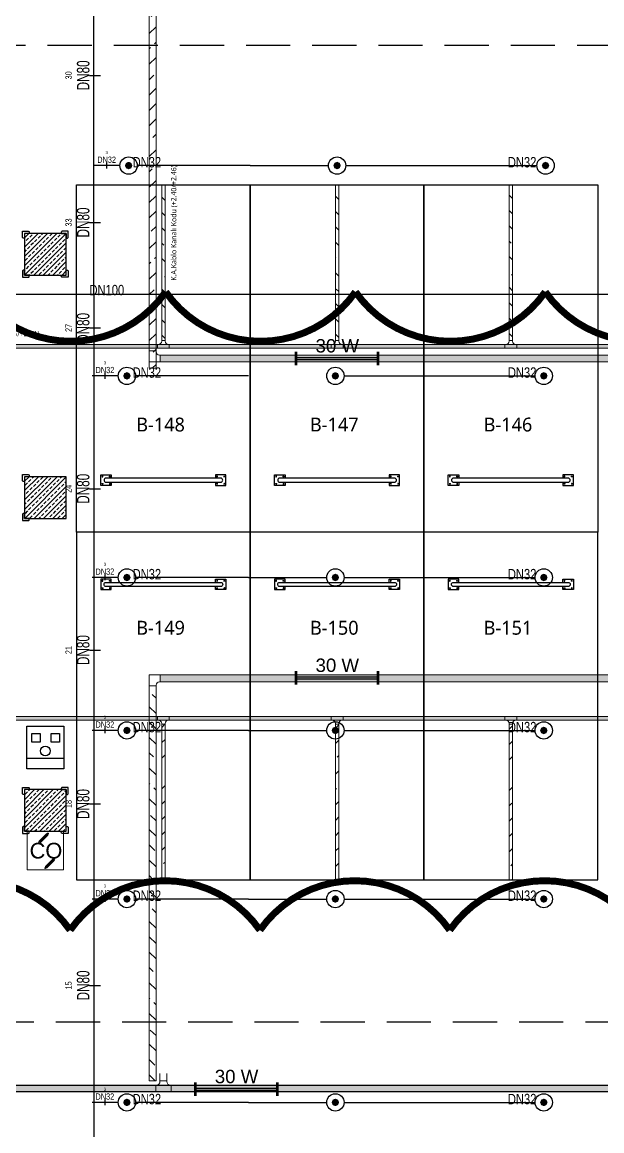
# Model space of a CAD drawing. Header units: millimetres. Extents: x -379292 to 1221486, y 92049 to 447512.
# Drawn here: x -226488 to -218145, y 236010 to 251956 of the extents above; entities that cross this region are included whole.
import ezdxf
from ezdxf.enums import TextEntityAlignment as Align

# ---------------------------------------------------------------- set-up
doc = ezdxf.new("R2010")
doc.units = ezdxf.units.MM
doc.linetypes.add('HIDDEN', pattern=[9.525, 6.35, -3.175])
for name, color, linetype in [('-M-YNGN-BORUID', 7, 'Continuous'), ('-M-YNGN-BORUUZUN', 7, 'Continuous'), ('-M-YNGN-BORUYUK', 7, 'Continuous'), ('-M-YNGN-SPR-YUK', 7, 'Continuous'), ('-M-YNGN-ZON1-CAP-', 7, 'Continuous'), ('-M-YNGN-ZON1-SPR-', 7, 'Continuous'), ('05_HATCH CONCRETE', 141, 'Continuous'), ('05_SYMBOL', 2, 'Continuous'), ('08_LAMP', 4, 'Continuous'), ('08_SOCKET', 4, 'Continuous'), ('202-A-Y-MahalAd', 141, 'Continuous'), ('E_CT_ZA', 6, 'Continuous')]:
    doc.layers.add(name, color=color, linetype=linetype)
doc.layers.add('-M-YNGN-SPR-CAPCIZGI', color=188, linetype='Continuous', plot=False)
for name, color, linetype, lineweight in [('-M-YNGN-ZON1', 5, 'SP', 30), ('0-KRCN-SHT YAĞMURSUYUBORUSU-100', 3, 'PISSU_LINE50', 35), ('08_DEDECTOR', 3, 'Continuous', 9), ('E_CT_AYDINLATMA', 3, 'Continuous', 9), ('E_CT_KIRMIZI', 1, 'Continuous', 9)]:
    doc.layers.add(name, color=color, linetype=linetype, lineweight=lineweight)
doc.styles.add('CIZGI', font='tahoma.ttf', dxfattribs={"width": 0.8, "oblique": 20})
doc.styles.add('HCAD', font='HCAD.SHX', dxfattribs={"width": 0.8, "height": 0.2})
doc.styles.add('MUF', font='isocpeur.ttf')
doc.styles.add('PIPESIZE', font='hcad.shx', dxfattribs={"width": 0.8})
doc.styles.add('SPR-NOT', font='romans.shx')
doc.styles.get("Standard").update_dxf_attribs({"font": 'segoeuil.ttf'})
doc.styles.add('YAZI-2', font='arial.ttf', dxfattribs={"height": 2})
doc.styles.add('YAZI-3', font='arial.ttf', dxfattribs={"height": 3})
doc.linetypes.add('PISSU_LINE50', pattern='A,50,-10,["C",MUF,S=10,R=0,X=1,Y=-5],0', length=60)
doc.linetypes.add('SP', pattern='A,2,-0.1,["SP",CIZGI,S=0.14,R=0.2,X=0,Y=-0.07],-0.255', length=2.355)
pattern_1 = [(225, (905000, -3e-07), (67.351921, -67.351921), []), (225, (904932.65, -3e-07), (67.351921, -67.351921), [47.625, -23.8125])]

# ---------------------------------------------------------------- blocks, each defined once
blk = doc.blocks.new('202_Vida')
at = {"color": 0, "linetype": 'ByBlock', "ltscale": 0.2}
for points in [[(1, 0), (-1, 0)], [(0, 1), (0, -1)]]:
    blk.add_lwpolyline(points, dxfattribs=at)
at = {"color": 0, "linetype": 'ByBlock'}
for radius in [0.42, 0.23, 0.155]:
    blk.add_circle((0, 0), radius, dxfattribs=at)
blk = doc.blocks.new('202_Stoper')
at = {"color": 0, "linetype": 'ByBlock'}
for points in [[(-750, -30), (-750, -75), (-900, -75), (-900, 75), (-750, 75), (-750, 30)], [(750, -30), (750, -75), (900, -75), (900, 75), (750, 75), (750, 30)]]:
    blk.add_lwpolyline(points, dxfattribs=at)
blk.add_lwpolyline([(825, -30, 1), (825, 30), (-825, 30, 1), (-825, -30)], format="xyb", close=True, dxfattribs=at)
at = {"color": 0, "linetype": 'ByBlock', "yscale": 10, "zscale": 10, "rotation": 180}
for p, xscale in [((-877, 53), -10), ((-772, 53), 10), ((772, 53), -10), ((877, 53), 10)]:
    blk.add_blockref('202_Vida', p, dxfattribs=dict(at, xscale=xscale))
at = {"color": 0, "linetype": 'ByBlock', "yscale": 10, "zscale": 10}
for p, xscale in [((-877, -52), 10), ((-772, -52), -10), ((772, -52), 10), ((877, -52), -10)]:
    blk.add_blockref('202_Vida', p, dxfattribs=dict(at, xscale=xscale))
blk = doc.blocks.new('202_Mahalblok')
at = {"color": 0, "linetype": 'ByBlock', "flags": 128}
blk.add_lwpolyline([(0, 0), (0, 5000), (2500, 5000), (2500, 0)], close=True, dxfattribs=at)
at = {"color": 252}
blk.add_blockref('202_Stoper', (1250, 750), dxfattribs=at)
at = {"color": 0, "linetype": 'ByBlock', "ltscale": 25}
blk.add_attdef('MAHALNO', text='', height=200, dxfattribs=at).set_placement((1209, 1390), align=Align.BOTTOM_CENTER)
blk = doc.blocks.new('bariyer')
at = {"color": 8, "ltscale": 25}
blk.add_lwpolyline([(0, -70), (15, -70, 0.414214), (30, -55), (30, 30), (-55, 30, 0.414214), (-70, 15), (-70, 0), (0, 0)], format="xyb", close=True, dxfattribs=at)
blk = doc.blocks.new('OtoParkBodrumKatMimari')
at = {"layer": '05_HATCH CONCRETE'}
h = blk.add_hatch(dxfattribs=at)
h.set_pattern_fill('ANSI33', color=8, scale=15, angle=180, style=0)
h.set_pattern_definition(pattern_1)
h.paths.add_polyline_path([(20500, 148100), (19900, 148100), (19900, 147500), (20500, 147500)])
h = blk.add_hatch(dxfattribs=at)
h.set_pattern_fill('ANSI33', color=8, scale=15, angle=180, style=0)
h.set_pattern_definition(pattern_1)
h.paths.add_polyline_path([(20500, 144600), (19900, 144600), (19900, 144000), (20500, 144000)])
h = blk.add_hatch(dxfattribs=at)
h.set_pattern_fill('ANSI33', color=8, scale=15, angle=180, style=0)
h.set_pattern_definition(pattern_1)
h.paths.add_polyline_path([(20500, 140100), (19900, 140100), (19900, 139500), (20500, 139500)])
at = {"color": 5}
for points in [[(20500, 148100), (19900, 148100), (19900, 147500), (20500, 147500)], [(20500, 144600), (19900, 144600), (19900, 144000), (20500, 144000)], [(20500, 140100), (19900, 140100), (19900, 139500), (20500, 139500)]]:
    blk.add_lwpolyline(points, close=True, dxfattribs=at)
at = {"layer": '05_SYMBOL', "color": 252, "linetype": 'HIDDEN', "ltscale": 100}
blk.add_lwpolyline([(17400, 138759, 0.414214), (19400, 136759), (128500, 136759, 0.414214), (130500, 138759), (130500, 148800, 0.414214), (128500, 150800), (19400, 150800, 0.414214), (17400, 148800), (17400, 138759)], format="xyb", dxfattribs=at)
at = {"layer": '05_SYMBOL', "color": 8, "xscale": -1}
for p in [(19900, 148100), (19900, 144600), (19900, 140100)]:
    blk.add_blockref('bariyer', p, dxfattribs=at)
at = {"layer": '05_SYMBOL', "color": 8}
for p in [(20500, 148100), (20500, 140100)]:
    blk.add_blockref('bariyer', p, dxfattribs=at)
at = {"layer": '05_SYMBOL', "color": 8, "rotation": 180}
for p in [(19900, 147500), (19900, 144000), (19900, 139500)]:
    blk.add_blockref('bariyer', p, dxfattribs=at)
at = {"layer": '05_SYMBOL', "color": 8, "xscale": -1, "rotation": 180}
for p in [(20500, 147500), (20500, 139500)]:
    blk.add_blockref('bariyer', p, dxfattribs=at)
at = {"layer": '202-A-Y-MahalAd', "color": 8, "ltscale": 25}
for p, values in [((20650, 143800), {'MAHALNO': 'B-148'}), ((23150, 143800), {'MAHALNO': 'B-147'}), ((25650, 143800), {'MAHALNO': 'B-146'})]:
    blk.add_blockref('202_Mahalblok', p, dxfattribs=at).add_auto_attribs(values)
ref = blk.add_blockref('202_Mahalblok', (20650, 143800), dxfattribs=dict(at, xscale=-1, rotation=180))
ref.add_attrib('MAHALNO', 'B-149', dxfattribs={"layer": '0', "color": 0, "linetype": 'ByBlock', "ltscale": 25, "height": 200}).set_placement((21859, 142267), align=Align.BOTTOM_CENTER)
ref = blk.add_blockref('202_Mahalblok', (23150, 143800), dxfattribs=dict(at, xscale=-1, rotation=180))
ref.add_attrib('MAHALNO', 'B-150', dxfattribs={"layer": '0', "color": 0, "linetype": 'ByBlock', "ltscale": 25, "height": 200}).set_placement((24359, 142267), align=Align.BOTTOM_CENTER)
ref = blk.add_blockref('202_Mahalblok', (25650, 143800), dxfattribs=dict(at, xscale=-1, rotation=180))
ref.add_attrib('MAHALNO', 'B-151', dxfattribs={"layer": '0', "color": 0, "linetype": 'ByBlock', "ltscale": 25, "height": 200}).set_placement((26859, 142267), align=Align.BOTTOM_CENTER)
blk = doc.blocks.new('SP-C-UP-12')
at = {"ltscale": 10}
blk.add_line((0, 0), (0, 0), dxfattribs=at)
at = {"color": 1, "linetype": 'Continuous'}
blk.add_circle((0, 0), 12.5, dxfattribs=at)
at = {"ltscale": 10}
for points in [[(-5.4, 0), (-3.8, 3.8), (-3.8, -3.8), (0, 5.4)], [(-3.8, -3.8), (0, 5.4), (0, -5.4), (3.8, 3.8)], [(0, -5.4), (3.8, 3.8), (3.8, -3.8), (5.4, 0)]]:
    blk.add_solid(points, dxfattribs=at)
at = {"layer": '-M-YNGN-SPR-YUK', "style": 'SPR-NOT', "width": 0.5, "flags": 9}
for tag, p in [('YUK', (0, 17.8)), ('CAP', (0, 14.4)), ('TIP', (0.2, 10.8))]:
    blk.add_attdef(tag, text='', height=2.5, dxfattribs=at).set_placement(p, align=Align.MIDDLE_CENTER)
blk = doc.blocks.new('SPRKL100')
at = {"layer": '-M-YNGN-SPR-CAPCIZGI'}
blk.add_line((0, 0.431), (0, -0.431), dxfattribs=at)
at = {"layer": '-M-YNGN-BORUID', "color": 0, "style": 'HCAD', "width": 0.8, "flags": 1}
blk.add_attdef('DIC', text='', height=0.4, dxfattribs=at).set_placement((0, -1.693), align=Align.CENTER)
at = {"layer": '-M-YNGN-BORUUZUN', "color": 0, "style": 'HCAD', "width": 0.7}
blk.add_attdef('BOY', text='', height=0.8, dxfattribs=at).set_placement((0, -1.08), align=Align.CENTER)
at = {"layer": '-M-YNGN-BORUYUK', "color": 6, "style": 'PIPESIZE', "width": 0.8}
blk.add_attdef('YUK', text='', height=0.5, dxfattribs=at).set_placement((0, 1.866), align=Align.CENTER)
at = {"color": 0, "style": 'PIPESIZE', "width": 0.7}
blk.add_attdef('CAP', text='', height=1, dxfattribs=at).set_placement((0, 0.45), align=Align.CENTER)
blk = doc.blocks.new('A$C69E769C9')
at = {"layer": '-M-YNGN-ZON1', "linetype": 'SP', "ltscale": 500}
for p, q in [((1127.3, 0), (1127.3, 2880.3)), ((1164.8, 185.3), (1127.3, 185.3)), ((1352.3, 185.3), (1189.8, 185.3)), ((1352.3, 185.3), (1464.8, 185.3)), ((1489.8, 185.3), (1764.8, 185.3)), ((5329.8, 0), (0.1, 0)), ((1127.3, 0), (1127.3, -2214.7)), ((1162.3, -117.2), (1124.8, -117.2)), ((1349.8, -117.2), (1187.3, -117.2)), ((1487.3, -117.2), (1762.3, -117.2)), ((1162.3, -407.2), (1124.8, -407.2)), ((1349.8, -407.2), (1187.3, -407.2)), ((1349.8, -407.2), (1462.3, -407.2)), ((1487.3, -407.2), (1762.3, -407.2)), ((1162.3, -627.2), (1124.8, -627.2)), ((1349.8, -627.2), (1187.3, -627.2)), ((1349.8, -627.2), (1462.3, -627.2)), ((1487.3, -627.2), (1762.3, -627.2)), ((1162.3, -869.7), (1124.8, -869.7)), ((1349.8, -869.7), (1187.3, -869.7)), ((1349.8, -869.7), (1462.3, -869.7)), ((1487.3, -869.7), (1762.3, -869.7)), ((1162.3, -1162.2), (1124.8, -1162.2)), ((1349.8, -1162.2), (1187.3, -1162.2)), ((1349.8, -1162.2), (1462.3, -1162.2)), ((1487.3, -1162.2), (1762.3, -1162.2))]:
    blk.add_line(p, q, dxfattribs=at)
at = {"layer": '-M-YNGN-ZON1-CAP-'}
ref = blk.add_blockref('SPRKL100', (1128.9, 315), dxfattribs=dict(at, xscale=18.00000000000009, yscale=18.00000000000009, zscale=18.00000000000009, rotation=90))
ref.add_attrib('YUK', '30', dxfattribs={"layer": '-M-YNGN-BORUYUK', "color": 6, "height": 9, "rotation": 90, "style": 'PIPESIZE', "width": 0.8}).set_placement((1095.3, 315), align=Align.CENTER)
ref.add_attrib('CAP', 'DN80', dxfattribs={"layer": '0', "color": 0, "height": 18, "rotation": 90, "style": 'PIPESIZE', "width": 0.7}).set_placement((1120.8, 315), align=Align.CENTER)
ref = blk.add_blockref('SPRKL100', (1145.6, 185.1), dxfattribs=dict(at, xscale=9, yscale=9, zscale=9))
ref.add_attrib('YUK', '3', dxfattribs={"layer": '-M-YNGN-BORUYUK', "color": 6, "height": 4.5, "style": 'PIPESIZE', "width": 0.8}).set_placement((1145.6, 201.9), align=Align.CENTER)
ref.add_attrib('CAP', 'DN32', dxfattribs={"layer": '0', "color": 0, "height": 9, "style": 'PIPESIZE', "width": 0.7}).set_placement((1145.6, 189.2), align=Align.CENTER)
ref = blk.add_blockref('SPRKL100', (1128.9, 103.4), dxfattribs=dict(at, xscale=18.00000000000009, yscale=18.00000000000009, zscale=18.00000000000009, rotation=90))
ref.add_attrib('YUK', '33', dxfattribs={"layer": '-M-YNGN-BORUYUK', "color": 6, "height": 9, "rotation": 90, "style": 'PIPESIZE', "width": 0.8}).set_placement((1095.3, 103.4), align=Align.CENTER)
ref.add_attrib('CAP', 'DN80', dxfattribs={"layer": '0', "color": 0, "height": 18, "rotation": 90, "style": 'PIPESIZE', "width": 0.7}).set_placement((1120.8, 103.4), align=Align.CENTER)
ref = blk.add_blockref('SPRKL100', (1128.9, -48.2), dxfattribs=dict(at, xscale=18.00000000000009, yscale=18.00000000000009, zscale=18.00000000000009, rotation=90))
ref.add_attrib('YUK', '27', dxfattribs={"layer": '-M-YNGN-BORUYUK', "color": 6, "height": 9, "rotation": 90, "style": 'PIPESIZE', "width": 0.8}).set_placement((1095.3, -48.2), align=Align.CENTER)
ref.add_attrib('CAP', 'DN80', dxfattribs={"layer": '0', "color": 0, "height": 18, "rotation": 90, "style": 'PIPESIZE', "width": 0.7}).set_placement((1120.8, -48.2), align=Align.CENTER)
ref = blk.add_blockref('SPRKL100', (1143.1, -117.4), dxfattribs=dict(at, xscale=9, yscale=9, zscale=9))
ref.add_attrib('YUK', '3', dxfattribs={"layer": '-M-YNGN-BORUYUK', "color": 6, "height": 4.5, "style": 'PIPESIZE', "width": 0.8}).set_placement((1143.1, -100.6), align=Align.CENTER)
ref.add_attrib('CAP', 'DN32', dxfattribs={"layer": '0', "color": 0, "height": 9, "style": 'PIPESIZE', "width": 0.7}).set_placement((1143.1, -113.3), align=Align.CENTER)
ref = blk.add_blockref('SPRKL100', (1128.9, -279.6), dxfattribs=dict(at, xscale=18.00000000000009, yscale=18.00000000000009, zscale=18.00000000000009, rotation=90))
ref.add_attrib('YUK', '24', dxfattribs={"layer": '-M-YNGN-BORUYUK', "color": 6, "height": 9, "rotation": 90, "style": 'PIPESIZE', "width": 0.8}).set_placement((1095.3, -279.6), align=Align.CENTER)
ref.add_attrib('CAP', 'DN80', dxfattribs={"layer": '0', "color": 0, "height": 18, "rotation": 90, "style": 'PIPESIZE', "width": 0.7}).set_placement((1120.8, -279.6), align=Align.CENTER)
ref = blk.add_blockref('SPRKL100', (1143.1, -407.4), dxfattribs=dict(at, xscale=9, yscale=9, zscale=9))
ref.add_attrib('YUK', '3', dxfattribs={"layer": '-M-YNGN-BORUYUK', "color": 6, "height": 4.5, "style": 'PIPESIZE', "width": 0.8}).set_placement((1143.1, -390.6), align=Align.CENTER)
ref.add_attrib('CAP', 'DN32', dxfattribs={"layer": '0', "color": 0, "height": 9, "style": 'PIPESIZE', "width": 0.7}).set_placement((1143.1, -403.3), align=Align.CENTER)
ref = blk.add_blockref('SPRKL100', (1128.9, -511.6), dxfattribs=dict(at, xscale=18.00000000000009, yscale=18.00000000000009, zscale=18.00000000000009, rotation=90))
ref.add_attrib('YUK', '21', dxfattribs={"layer": '-M-YNGN-BORUYUK', "color": 6, "height": 9, "rotation": 90, "style": 'PIPESIZE', "width": 0.8}).set_placement((1095.3, -511.6), align=Align.CENTER)
ref.add_attrib('CAP', 'DN80', dxfattribs={"layer": '0', "color": 0, "height": 18, "rotation": 90, "style": 'PIPESIZE', "width": 0.7}).set_placement((1120.8, -511.6), align=Align.CENTER)
ref = blk.add_blockref('SPRKL100', (1143.1, -627.4), dxfattribs=dict(at, xscale=9, yscale=9, zscale=9))
ref.add_attrib('YUK', '3', dxfattribs={"layer": '-M-YNGN-BORUYUK', "color": 6, "height": 4.5, "style": 'PIPESIZE', "width": 0.8}).set_placement((1143.1, -610.6), align=Align.CENTER)
ref.add_attrib('CAP', 'DN32', dxfattribs={"layer": '0', "color": 0, "height": 9, "style": 'PIPESIZE', "width": 0.7}).set_placement((1143.1, -623.3), align=Align.CENTER)
ref = blk.add_blockref('SPRKL100', (1128.9, -733), dxfattribs=dict(at, xscale=18.00000000000009, yscale=18.00000000000009, zscale=18.00000000000009, rotation=90))
ref.add_attrib('YUK', '18', dxfattribs={"layer": '-M-YNGN-BORUYUK', "color": 6, "height": 9, "rotation": 90, "style": 'PIPESIZE', "width": 0.8}).set_placement((1095.3, -733), align=Align.CENTER)
ref.add_attrib('CAP', 'DN80', dxfattribs={"layer": '0', "color": 0, "height": 18, "rotation": 90, "style": 'PIPESIZE', "width": 0.7}).set_placement((1120.8, -733), align=Align.CENTER)
ref = blk.add_blockref('SPRKL100', (1143.1, -869.9), dxfattribs=dict(at, xscale=9, yscale=9, zscale=9))
ref.add_attrib('YUK', '3', dxfattribs={"layer": '-M-YNGN-BORUYUK', "color": 6, "height": 4.5, "style": 'PIPESIZE', "width": 0.8}).set_placement((1143.1, -853.1), align=Align.CENTER)
ref.add_attrib('CAP', 'DN32', dxfattribs={"layer": '0', "color": 0, "height": 9, "style": 'PIPESIZE', "width": 0.7}).set_placement((1143.1, -865.8), align=Align.CENTER)
ref = blk.add_blockref('SPRKL100', (1128.9, -994), dxfattribs=dict(at, xscale=18.00000000000009, yscale=18.00000000000009, zscale=18.00000000000009, rotation=90))
ref.add_attrib('YUK', '15', dxfattribs={"layer": '-M-YNGN-BORUYUK', "color": 6, "height": 9, "rotation": 90, "style": 'PIPESIZE', "width": 0.8}).set_placement((1095.3, -994), align=Align.CENTER)
ref.add_attrib('CAP', 'DN80', dxfattribs={"layer": '0', "color": 0, "height": 18, "rotation": 90, "style": 'PIPESIZE', "width": 0.7}).set_placement((1120.8, -994), align=Align.CENTER)
ref = blk.add_blockref('SPRKL100', (1143.1, -1162.4), dxfattribs=dict(at, xscale=9, yscale=9, zscale=9))
ref.add_attrib('YUK', '3', dxfattribs={"layer": '-M-YNGN-BORUYUK', "color": 6, "height": 4.5, "style": 'PIPESIZE', "width": 0.8}).set_placement((1143.1, -1145.6), align=Align.CENTER)
ref.add_attrib('CAP', 'DN32', dxfattribs={"layer": '0', "color": 0, "height": 9, "style": 'PIPESIZE', "width": 0.7}).set_placement((1143.1, -1158.3), align=Align.CENTER)
at = {"layer": '-M-YNGN-ZON1-SPR-', "linetype": 'Continuous'}
for p in [(1177.3, 185.3), (1477.3, 185.3), (1777.3, 185.3), (1174.8, -117.2), (1474.8, -117.2), (1774.8, -117.2), (1174.8, -407.2), (1474.8, -407.2), (1774.8, -407.2), (1174.8, -627.2), (1474.8, -627.2), (1774.8, -627.2), (1174.8, -869.7), (1474.8, -869.7), (1774.8, -869.7), (1174.8, -1162.2), (1474.8, -1162.2), (1774.8, -1162.2)]:
    blk.add_blockref('SP-C-UP-12', p, dxfattribs=at)
at = {"layer": '-M-YNGN-ZON1-CAP-', "ltscale": 20, "style": 'PIPESIZE', "width": 0.8}
for s, p in [('DN32', (1203.5, 190.1)), ('DN32', (1743.6, 190.1)), ('DN100', (1145.9, 6.2)), ('DN32', (1203.5, -112.4)), ('DN32', (1743.6, -112.4)), ('DN32', (1203.5, -402.4)), ('DN32', (1743.6, -402.4)), ('DN32', (1203.5, -622.4)), ('DN32', (1743.6, -622.4)), ('DN32', (1203.5, -864.9)), ('DN32', (1743.6, -864.9)), ('DN32', (1203.5, -1157.4)), ('DN32', (1743.6, -1157.4))]:
    blk.add_text(s, height=15, dxfattribs=at).set_placement(p, align=Align.MIDDLE_CENTER)
blk = doc.blocks.new('*U619')
h = blk.add_hatch()
h.set_pattern_fill('ANSI33', color=0, scale=50, angle=1, style=0)
h.paths.add_polyline_path([(-8122, 100), (40923, 100), (40923, 0), (-8122, 0)])
at = {"color": 0}
blk.add_lwpolyline([(-8122, 100), (40923, 100), (40923, 0), (-8122, 0)], close=True, dxfattribs=at)
at = {"ltscale": 25, "flags": 1}
for tag, p in [('YUKSEKLIK', (-229, -149)), ('KALINLIK', (-229, -213))]:
    blk.add_attdef(tag, p, '', height=50, dxfattribs=at)
blk = doc.blocks.new('*U145')
at = {"color": 0}
for p, q in [((0, 264), (-264, 264)), ((-264, 164), (-150, 164)), ((-160, 264), (-160, 164)), ((0, 0), (0, 264)), ((-100, 0), (-100, 114)), ((0, 104), (-100, 104))]:
    blk.add_line(p, q, dxfattribs=at)
blk.add_arc((-150, 114), 50, 0, 90, dxfattribs=at)
blk = doc.blocks.new('*U620')
h = blk.add_hatch()
h.set_pattern_fill('ANSI33', color=0, scale=50, angle=1, style=0)
h.paths.add_polyline_path([(-5763, 100), (-83, 100), (-83, 0), (-5763, 0)])
at = {"color": 0}
blk.add_lwpolyline([(-5763, 100), (-83, 100), (-83, 0), (-5763, 0)], close=True, dxfattribs=at)
at = {"ltscale": 25, "flags": 1}
for tag, p in [('YUKSEKLIK', (-229, -149)), ('KALINLIK', (-229, -213))]:
    blk.add_attdef(tag, p, '', height=50, dxfattribs=at)
blk = doc.blocks.new('*U622')
h = blk.add_hatch()
h.set_pattern_fill('ANSI33', color=0, scale=50, angle=1, style=0)
h.paths.add_polyline_path([(-9122, 100), (36673, 100), (36673, 0), (-9122, 0)])
at = {"color": 0}
blk.add_lwpolyline([(-9122, 100), (36673, 100), (36673, 0), (-9122, 0)], close=True, dxfattribs=at)
at = {"ltscale": 25, "flags": 1}
for tag, p in [('YUKSEKLIK', (-229, -149)), ('KALINLIK', (-229, -213))]:
    blk.add_attdef(tag, p, '', height=50, dxfattribs=at)
blk = doc.blocks.new('*U146')
at = {"color": 0}
for p, q in [((0, 264), (-264, 264)), ((-264, 164), (-150, 164)), ((-160, 264), (-160, 164)), ((0, 0), (0, 264)), ((-100, 0), (-100, 114)), ((0, 104), (-100, 104))]:
    blk.add_line(p, q, dxfattribs=at)
blk.add_arc((-150, 114), 50, 0, 90, dxfattribs=at)
blk = doc.blocks.new('*U623')
h = blk.add_hatch()
h.set_pattern_fill('ANSI33', color=0, scale=50, angle=1, style=0)
h.paths.add_polyline_path([(-5763, 100), (-233, 100), (-233, 0), (-5763, 0)])
at = {"color": 0}
blk.add_lwpolyline([(-5763, 100), (-233, 100), (-233, 0), (-5763, 0)], close=True, dxfattribs=at)
at = {"ltscale": 25, "flags": 1}
for tag, p in [('YUKSEKLIK', (-229, -149)), ('KALINLIK', (-229, -213))]:
    blk.add_attdef(tag, p, '', height=50, dxfattribs=at)
blk = doc.blocks.new('*U653')
h = blk.add_hatch()
h.set_pattern_fill('ANSI33', color=0, scale=50, angle=1, style=0)
h.paths.add_polyline_path([(-115024, 100), (-249, 100), (-249, 0), (-115024, 0)])
at = {"color": 0}
blk.add_lwpolyline([(-115024, 100), (-249, 100), (-249, 0), (-115024, 0)], close=True, dxfattribs=at)
at = {"ltscale": 25, "flags": 1}
for tag, p in [('YUKSEKLIK', (-229, -149)), ('KALINLIK', (-229, -213))]:
    blk.add_attdef(tag, p, '', height=50, dxfattribs=at)
blk = doc.blocks.new('*U228')
at = {"color": 0}
for p, q in [((264, 264), (-164, 264)), ((-164, 164), (-50, 164)), ((-60, 264), (-60, 164)), ((0, 264), (264, 264)), ((264, 164), (150, 164)), ((160, 264), (160, 164)), ((0, 0), (0, 114)), ((0, 104), (100, 104)), ((100, 0), (100, 114))]:
    blk.add_line(p, q, dxfattribs=at)
for centre, start, end in [((-50, 114), 0, 90), ((150, 114), 90, 180)]:
    blk.add_arc(centre, 50, start, end, dxfattribs=at)
blk = doc.blocks.new('*U743')
h = blk.add_hatch()
h.set_pattern_fill('ANSI33', color=0, scale=50, angle=1, style=0)
h.paths.add_polyline_path([(-53157, 50), (113, 50), (113, 0), (-53157, 0)])
at = {"color": 0}
blk.add_lwpolyline([(-53157, 50), (113, 50), (113, 0), (-53157, 0)], close=True, dxfattribs=at)
at = {"ltscale": 25, "flags": 1}
for tag, p in [('YUKSEKLIK', (-229, -149)), ('KALINLIK', (-229, -213))]:
    blk.add_attdef(tag, p, '', height=50, dxfattribs=at)
blk = doc.blocks.new('*U744')
h = blk.add_hatch()
h.set_pattern_fill('ANSI33', color=0, scale=50, angle=1, style=0)
h.paths.add_polyline_path([(-53157, 50), (113, 50), (113, 0), (-53157, 0)])
at = {"color": 0}
blk.add_lwpolyline([(-53157, 50), (113, 50), (113, 0), (-53157, 0)], close=True, dxfattribs=at)
at = {"ltscale": 25, "flags": 1}
for tag, p in [('YUKSEKLIK', (-229, -149)), ('KALINLIK', (-229, -213))]:
    blk.add_attdef(tag, p, '', height=50, dxfattribs=at)
blk = doc.blocks.new('*U977')
h = blk.add_hatch()
h.set_pattern_fill('ANSI33', color=0, scale=50, angle=1, style=0)
h.paths.add_polyline_path([(-56036, 100), (-895, 100), (-895, 0), (-56036, 0)])
at = {"color": 0}
blk.add_lwpolyline([(-56036, 100), (-895, 100), (-895, 0), (-56036, 0)], close=True, dxfattribs=at)
at = {"ltscale": 25, "flags": 1}
for tag, p in [('YUKSEKLIK', (-229, -149)), ('KALINLIK', (-229, -213))]:
    blk.add_attdef(tag, p, '', height=50, dxfattribs=at)
blk = doc.blocks.new('40 W SIVA ÜSTÜ ETANJ LED 50')
at = {"layer": '08_LAMP'}
for p, q in [((-625, -100), (-625, 100)), ((-605, -100), (-605, 100)), ((-605, 15), (605, 15)), ((605, -100), (605, 100)), ((625, -100), (625, 100)), ((-605, -15), (605, -15))]:
    blk.add_line(p, q, dxfattribs=at)
at = {"layer": '08_LAMP', "color": 2, "style": 'YAZI-2'}
blk.add_text('30 W', height=200, dxfattribs=at).set_placement((0, 90), align=Align.CENTER)
blk = doc.blocks.new('40 W SIVA ÜSTÜ ETANJ LED 50--')
at = {"layer": '08_LAMP'}
for p, q in [((-625, -100), (-625, 100)), ((-605, -100), (-605, 100)), ((-605, 15), (605, 15)), ((605, -100), (605, 100)), ((625, -100), (625, 100)), ((-605, -15), (605, -15))]:
    blk.add_line(p, q, dxfattribs=at)
at = {"layer": '08_LAMP', "color": 2, "style": 'YAZI-2'}
blk.add_text('30 W', height=200, dxfattribs=at).set_placement((0, 90), align=Align.CENTER)
blk = doc.blocks.new('PRIZKOM 50')
at = {"layer": '08_SOCKET', "color": 3}
for p, q in [((-191, 0), (-191, 439)), ((-191, 439), (191, 439)), ((191, 439), (191, 0)), ((-191, 335), (191, 335)), ((-145, 76), (-145, 165)), ((-145, 165), (-61, 165)), ((-61, 165), (-61, 76)), ((54, 165), (139, 165)), ((54, 76), (54, 165)), ((139, 165), (139, 76)), ((191, 0), (-191, 0)), ((-61, 76), (-145, 76)), ((139, 76), (54, 76))]:
    blk.add_line(p, q, dxfattribs=at)
blk.add_circle((-1, 256), 50.5, dxfattribs=at)
blk = doc.blocks.new('CO 250')
at = {"layer": '08_DEDECTOR'}
for p, q in [((17, 243), (-84, 142)), ((45, 251), (-74, 132)), ((37, 223), (-64, 122)), ((45, 250), (45, 243)), ((114, -136), (-5, -255)), ((104, -126), (3, -227)), ((124, -146), (23, -247)), ((-5, -247), (-5, -255)), ((-5, -255), (3, -255))]:
    blk.add_line(p, q, dxfattribs=at)
at = {"layer": '08_DEDECTOR', "ltscale": 25}
blk.add_lwpolyline([(-262, 278), (-262, -278), (262, -278), (262, 278)], close=True, dxfattribs=at)
at = {"layer": '08_DEDECTOR'}
for centre, radius, start, end in [((37, 223), 27.7, 72.9688, 135), ((17, 243), 27.7, 315, 0), ((-55, 112), 41.6, 135, 180), ((-55, 112), 27.7, 135, 180), ((-55, 112), 13.9, 135, 180), ((95, -116), 13.9, 315, 350.4112), ((95, -116), 27.7, 315, 355.2224), ((95, -116), 41.6, 315, 356.817), ((23, -247), 27.7, 135, 180), ((3, -227), 27.7, 270, 315)]:
    blk.add_arc(centre, radius, start, end, dxfattribs=at)
at = {"layer": '08_DEDECTOR', "color": 3, "style": 'YAZI-3'}
blk.add_text('CO', height=225, dxfattribs=at).set_placement((-226, -113))
blk = doc.blocks.new('*U545')
h = blk.add_hatch()
h.set_pattern_fill('ANSI33', color=0, scale=50, angle=1, style=0)
h.paths.add_polyline_path([(-2601, 50), (-361, 50), (-361, 0), (-2601, 0)])
at = {"color": 0}
blk.add_lwpolyline([(-2601, 50), (-361, 50), (-361, 0), (-2601, 0)], close=True, dxfattribs=at)
at = {"ltscale": 25, "flags": 1}
for tag, p in [('YUKSEKLIK', (-229, -149)), ('KALINLIK', (-229, -213))]:
    blk.add_attdef(tag, p, '', height=50, dxfattribs=at)
blk = doc.blocks.new('*U127')
at = {"color": 0}
for p, q in [((214, 214), (-164, 214)), ((-164, 164), (-50, 164)), ((-60, 214), (-60, 164)), ((0, 214), (214, 214)), ((214, 164), (100, 164)), ((110, 214), (110, 164)), ((0, 0), (0, 114)), ((0, 104), (50, 104)), ((50, 0), (50, 114))]:
    blk.add_line(p, q, dxfattribs=at)
for centre, start, end in [((-50, 114), 0, 90), ((100, 114), 90, 180)]:
    blk.add_arc(centre, 50, start, end, dxfattribs=at)

msp = doc.modelspace()

# ---------------------------------------------------------------- block references
at = {"color": 8}
msp.add_blockref('OtoParkBodrumKatMimari', (-246354.8, 100818.8), dxfattribs=at)

# ---------------------------------------------------------------- next in the draw order: linework, layer by layer
at = {"color": 30, "const_width": 100}
for points in [[(-172516.4, 248077.1, -0.5205671), (-175248.3, 248077.1, -0.5205671), (-177980.2, 248077.1, -0.5205671), (-180712.1, 248077.1, -0.5205671), (-183444, 248077.1, -0.5205671), (-186175.8, 248077.1, -0.5205671), (-188907.7, 248077.1, -0.5205671), (-191639.6, 248077.1, -0.5205671), (-194371.5, 248077.1, -0.5205671), (-197103.4, 248077.1, -0.5205671), (-199835.3, 248077.1, -0.5205671), (-202567.2, 248077.1, -0.5205671), (-205299.1, 248077.1, -0.5205671), (-208031, 248077.1, -0.5205671), (-210762.9, 248077.1, -0.5205671), (-213494.8, 248077.1, -0.5205671), (-216226.7, 248077.1, -0.5205671), (-218958.6, 248077.1, -0.5205671), (-221690.4, 248077.1, -0.5205671), (-224422.3, 248077.1, -0.5205671), (-227154.2, 248077.1, -0.5205671)], [(-228529.4, 238896.3, -0.5205671), (-225797.5, 238896.3, -0.5205671), (-223065.6, 238896.3, -0.5205671), (-220333.7, 238896.3, -0.5205671), (-217601.9, 238896.3, -0.5205671), (-214870, 238896.3, -0.5205671), (-212138.1, 238896.3, -0.5205671), (-209406.2, 238896.3, -0.5205671), (-206674.3, 238896.3, -0.5205671), (-203942.4, 238896.3, -0.5205671), (-201210.5, 238896.3, -0.5205671), (-198478.6, 238896.3, -0.5205671), (-195746.7, 238896.3, -0.5205671), (-193014.8, 238896.3, -0.5205671), (-190282.9, 238896.3, -0.5205671), (-187551, 238896.3, -0.5205671), (-184819.1, 238896.3, -0.5205671), (-182087.3, 238896.3, -0.5205671), (-179355.4, 238896.3, -0.5205671), (-176623.5, 238896.3, -0.5205671), (-173891.6, 238896.3, -0.5205671)]]:
    msp.add_lwpolyline(points, format="xyb", dxfattribs=at)

# ---------------------------------------------------------------- next in the draw order: block references
at = {"layer": '-M-YNGN-ZON1', "ltscale": 25, "xscale": 10, "yscale": 10, "zscale": 10}
msp.add_blockref('A$C69E769C9', (-236728.2, 248041), dxfattribs=at)
at = {"layer": '08_DEDECTOR'}
msp.add_blockref('CO 250', (-226154.8, 240040.3), dxfattribs=at)
at = {"layer": '08_LAMP', "xscale": 0.96, "yscale": 0.96, "zscale": 0.96}
for name, p in [('40 W SIVA ÜSTÜ ETANJ LED 50', (-221952.1, 247118.8)), ('40 W SIVA ÜSTÜ ETANJ LED 50', (-221952.1, 242524.5)), ('40 W SIVA ÜSTÜ ETANJ LED 50--', (-223402.1, 236609.1))]:
    msp.add_blockref(name, p, dxfattribs=at)
at = {"layer": '08_SOCKET', "xscale": 1.4, "yscale": 1.4, "zscale": 1.4, "rotation": 180}
msp.add_blockref('PRIZKOM 50', (-226154.8, 241832.7), dxfattribs=at)
at = {"layer": 'E_CT_AYDINLATMA', "xscale": -1}
for name, p, rotation in [('*U623', (-224559.8, 246745.8), 89.99999999999994), ('*U619', (-216378.1, 242568.8), 180)]:
    msp.add_blockref(name, p, dxfattribs=dict(at, rotation=rotation))
at = {"layer": 'E_CT_AYDINLATMA', "color": 2, "rotation": 180}
for name, p in [('*U146', (-224659.8, 247332.8)), ('*U228', (-224404.8, 236832.8))]:
    msp.add_blockref(name, p, dxfattribs=at)
at = {"layer": 'E_CT_AYDINLATMA'}
msp.add_blockref('*U622', (-215378.1, 247068.8), dxfattribs=at)
at = {"layer": 'E_CT_AYDINLATMA', "color": 2, "xscale": -1}
msp.add_blockref('*U145', (-224659.8, 242304.8), dxfattribs=at)
at = {"layer": 'E_CT_AYDINLATMA'}
for name, p, rotation in [('*U620', (-224559.8, 242491.7), 90), ('*U977', (-230500.1, 236668.8), 180)]:
    msp.add_blockref(name, p, dxfattribs=dict(at, rotation=rotation))
at = {"layer": 'E_CT_KIRMIZI', "color": 1}
for name, p, rotation in [('*U545', (-224479.8, 247017.5), 270), ('*U545', (-221979.8, 247017.5), 270), ('*U545', (-219479.8, 247017.5), 270), ('*U744', (-229692.1, 247318.6), 180), ('*U743', (-229692.1, 241968.9), 180)]:
    msp.add_blockref(name, p, dxfattribs=dict(at, rotation=rotation))
at = {"layer": 'E_CT_KIRMIZI', "color": 2, "rotation": 180}
for p in [(-224429.8, 247482.6), (-221929.8, 247482.6), (-219429.8, 247482.6)]:
    msp.add_blockref('*U127', p, dxfattribs=at)
at = {"layer": 'E_CT_KIRMIZI', "color": 2, "xscale": -1}
for p in [(-224429.8, 241754.9), (-221929.8, 241754.9), (-219429.8, 241754.9)]:
    msp.add_blockref('*U127', p, dxfattribs=at)
at = {"layer": 'E_CT_KIRMIZI', "color": 1, "xscale": -1, "rotation": 270}
for p in [(-224479.8, 242220.1), (-221979.8, 242220.1), (-219479.8, 242220.1)]:
    msp.add_blockref('*U545', p, dxfattribs=at)
at = {"layer": 'E_CT_ZA', "color": 112, "rotation": 180}
msp.add_blockref('*U653', (-230054.1, 236668.8), dxfattribs=at)

# ---------------------------------------------------------------- next in the draw order: texts
at = {"layer": '0-KRCN-SHT YAĞMURSUYUBORUSU-100'}
msp.add_text('K.A.Kablo Kanalı Kodu (+2.40/+2.46)', height=75, rotation=90, dxfattribs=at).set_placement((-224269, 248237.6))
msp.add_text('Z.A.Kablo Kanalı Kodu (+2.65/+2.71)', height=75, dxfattribs=at).set_placement((-227892.8, 247437))

doc.saveas('drawing.dxf')
